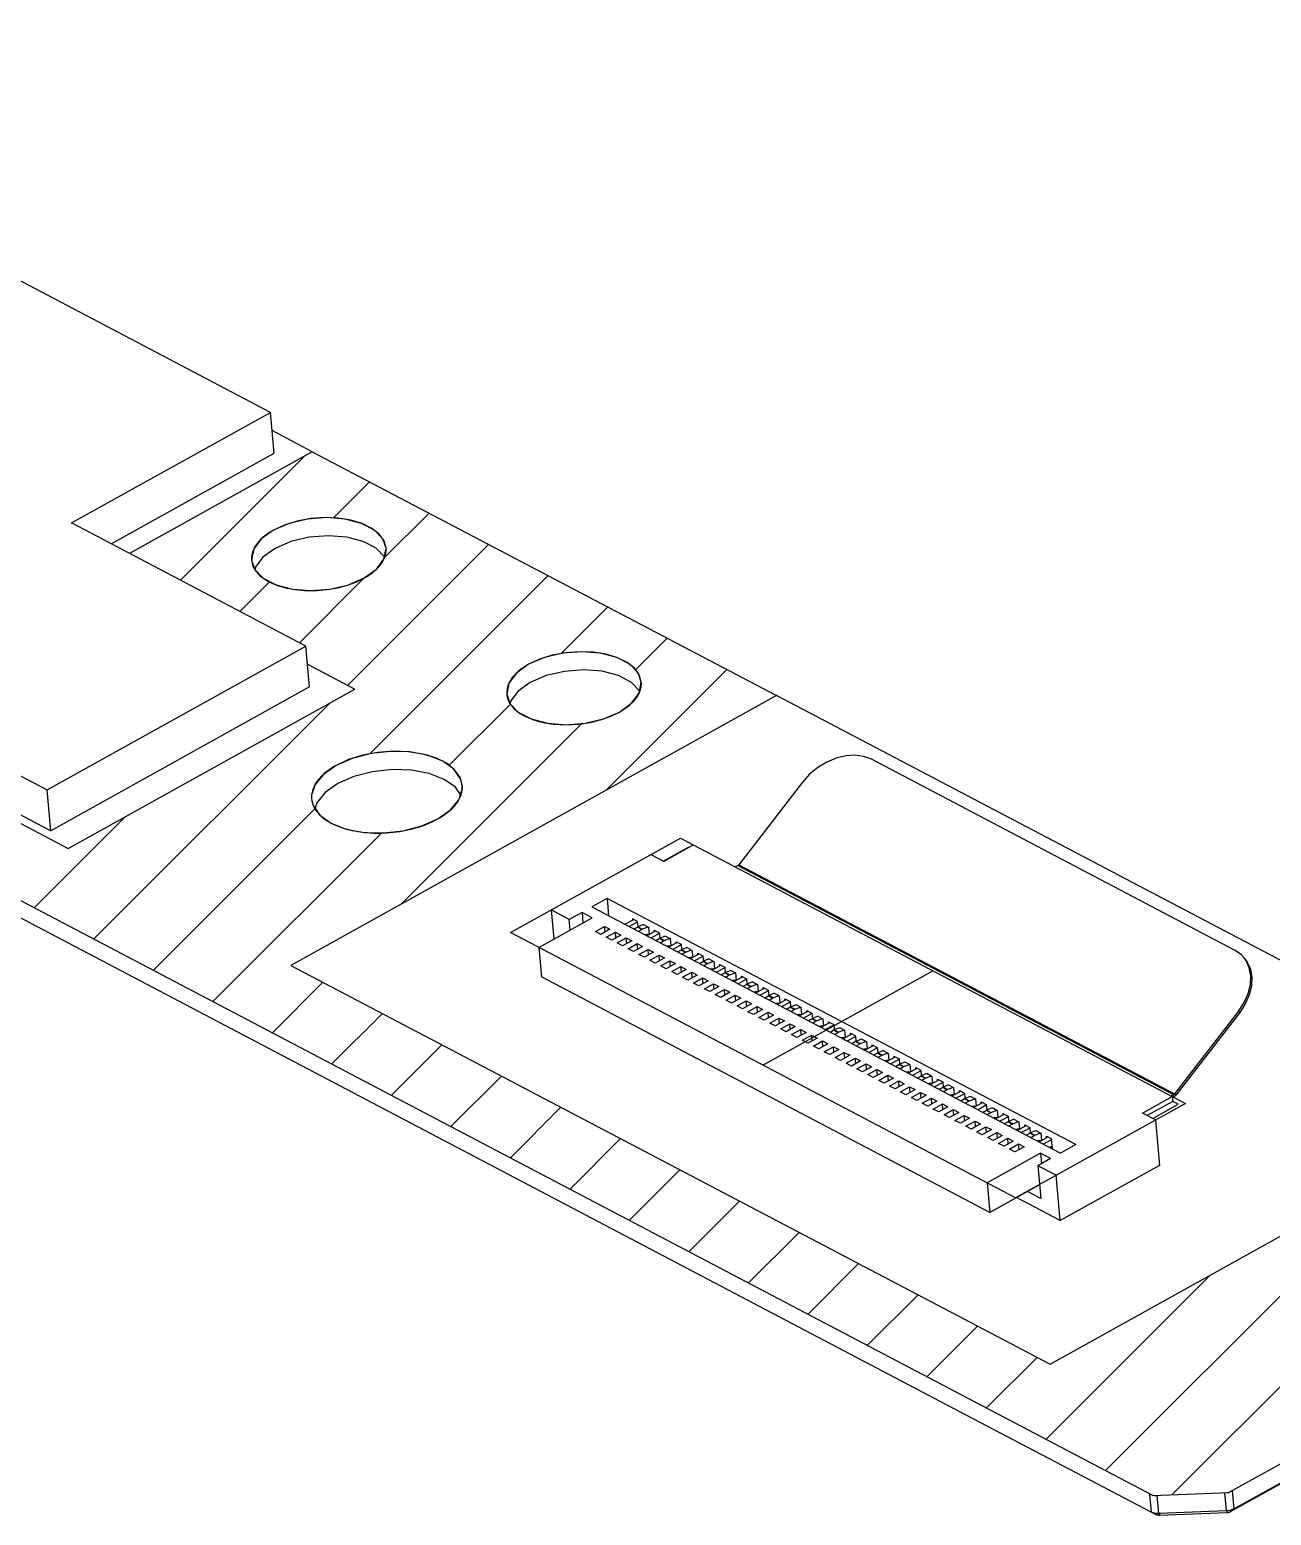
# Model space of a CAD drawing. Header units: millimetres. Extents: x 0 to 594, y 0 to 420.
# Drawn here: x 416.31 to 439.28, y 201.28 to 228.79 of the extents above; entities that cross this region are included whole.
import ezdxf

# ---------------------------------------------------------------- set-up
doc = ezdxf.new("R2010")
doc.units = ezdxf.units.MM
doc.header["$LTSCALE"] = 32.67
doc.layers.add('ASSEM_MEM', color=7, linetype='CONTINUOUS')

msp = doc.modelspace()

# ---------------------------------------------------------------- linework, layer by layer
at = {"layer": 'ASSEM_MEM', "color": 7, "linetype": 'CONTINUOUS'}
for p, q in [((420.765, 221.702), (407.288, 228.786)), ((437.092, 201.646), (393.717, 224.443)), ((398.819, 224.076), (416.632, 214.713)), ((398.269, 223.484), (417.024, 213.627)), ((398.887, 223.319), (416.701, 213.956)), ((396.101, 222.87), (433.761, 203.076)), ((417.083, 219.654), (420.765, 221.702)), ((420.834, 220.945), (420.765, 221.702)), ((421.538, 220.973), (420.796, 221.363)), ((417.818, 219.268), (420.834, 220.945)), ((421.538, 220.973), (418.155, 219.091)), ((419.099, 218.595), (421.401, 220.896)), ((421.538, 220.973), (430.126, 216.459)), ((421.934, 219.75), (422.6, 220.415)), ((422.878, 219.013), (423.701, 219.836)), ((421.419, 217.375), (417.083, 219.654)), ((420.819, 219.519), (420.594, 219.357)), ((422.191, 216.647), (424.802, 219.258)), ((420.625, 219.02), (420.486, 218.835)), ((420.85, 219.182), (420.625, 219.02)), ((422.864, 218.981), (422.869, 218.993)), ((420.469, 218.802), (420.473, 218.796)), ((420.486, 218.835), (420.477, 218.791)), ((422.607, 215.383), (425.903, 218.679)), ((420.2, 218.016), (420.746, 218.562)), ((421.302, 217.437), (422.5, 218.635)), ((426.143, 217.239), (427.005, 218.1)), ((416.632, 214.713), (421.419, 217.375)), ((421.488, 216.618), (421.419, 217.375)), ((427.523, 216.938), (428.106, 217.521)), ((421.45, 217.037), (422.326, 216.576)), ((425.542, 217.037), (425.316, 216.875)), ((426.968, 214.703), (429.207, 216.942)), ((421.488, 216.618), (416.701, 213.956)), ((417.024, 213.627), (422.326, 216.576)), ((430.126, 216.459), (421.142, 211.463)), ((425.347, 216.538), (425.208, 216.353)), ((425.572, 216.7), (425.347, 216.538)), ((427.586, 216.499), (427.591, 216.511)), ((444.175, 209.075), (430.126, 216.459)), ((417.492, 211.947), (421.862, 216.317)), ((424.073, 215.169), (425.204, 216.299)), ((425.191, 216.32), (425.195, 216.314)), ((425.208, 216.353), (425.199, 216.309)), ((423.183, 212.598), (426.522, 215.937)), ((421.98, 215.165), (421.745, 215)), ((438.606, 211.746), (431.884, 215.279)), ((430.612, 214.857), (429.429, 213.327)), ((416.701, 213.956), (416.632, 214.713)), ((424.283, 214.628), (424.191, 214.76)), ((418.593, 211.369), (421.587, 214.362)), ((421.621, 214.475), (421.589, 214.376)), ((416.391, 212.526), (418.077, 214.212)), ((419.694, 210.79), (422.818, 213.914)), ((425.207, 212.071), (428.351, 213.82)), ((428.351, 213.82), (437.695, 208.909)), ((428.041, 213.386), (427.799, 213.513)), ((428.03, 213.391), (428.501, 213.653)), ((428.593, 213.693), (428.041, 213.386)), ((428.512, 213.647), (428.501, 213.653)), ((429.411, 213.311), (429.366, 213.287)), ((429.411, 213.311), (437.477, 209.072)), ((429.429, 213.327), (437.495, 209.088)), ((426.994, 212.701), (426.714, 212.546)), ((435.665, 208.144), (426.994, 212.701)), ((426.994, 212.701), (427.022, 212.383)), ((425.731, 211.796), (426.718, 212.344)), ((426.294, 212.312), (425.958, 212.489)), ((425.958, 212.489), (426.007, 211.949)), ((426.53, 212.443), (426.294, 212.312)), ((426.718, 212.344), (426.53, 212.443)), ((426.53, 212.443), (426.547, 212.249)), ((426.714, 212.546), (435.385, 207.988)), ((427.557, 212.277), (427.463, 212.326)), ((427.463, 212.326), (427.465, 212.302)), ((434.551, 207.16), (425.207, 212.071)), ((426.312, 212.118), (426.294, 212.312)), ((426.777, 212.09), (426.947, 212.184)), ((426.878, 212.037), (426.777, 212.09)), ((427.047, 212.131), (426.878, 212.037)), ((426.947, 212.184), (427.047, 212.131)), ((426.956, 212.08), (426.947, 212.184)), ((426.979, 211.984), (427.148, 212.078)), ((427.148, 212.078), (427.249, 212.025)), ((427.158, 211.974), (427.148, 212.078)), ((427.324, 212.225), (427.487, 212.314)), ((427.558, 212.266), (427.404, 212.183)), ((427.492, 212.137), (427.554, 212.171)), ((427.635, 212.129), (427.554, 212.171)), ((427.566, 212.176), (427.557, 212.277)), ((427.67, 212.218), (427.564, 212.176)), ((427.645, 212.134), (427.564, 212.176)), ((427.573, 212.094), (427.635, 212.129)), ((427.645, 212.134), (427.751, 212.175)), ((427.665, 212.22), (427.759, 212.171)), ((427.665, 212.22), (427.665, 212.216)), ((427.727, 212.013), (427.89, 212.102)), ((427.759, 212.171), (427.771, 212.037)), ((427.961, 212.054), (427.808, 211.971)), ((427.866, 212.114), (427.96, 212.065)), ((427.869, 212.09), (427.866, 212.114)), ((427.96, 212.065), (427.97, 211.964)), ((425.731, 211.796), (425.781, 211.249)), ((427.08, 211.931), (426.979, 211.984)), ((427.249, 212.025), (427.08, 211.931)), ((427.181, 211.878), (427.35, 211.972)), ((427.281, 211.825), (427.181, 211.878)), ((427.451, 211.919), (427.281, 211.825)), ((427.35, 211.972), (427.451, 211.919)), ((427.359, 211.868), (427.35, 211.972)), ((427.382, 211.772), (427.552, 211.866)), ((427.652, 211.813), (427.483, 211.719)), ((427.552, 211.866), (427.652, 211.813)), ((427.561, 211.763), (427.552, 211.866)), ((427.704, 212.03), (427.699, 212.028)), ((427.736, 212.036), (427.704, 212.03)), ((427.727, 212.034), (427.739, 212.02)), ((427.761, 212.032), (427.736, 212.036)), ((427.758, 212.03), (427.75, 212.034)), ((427.895, 211.925), (427.957, 211.959)), ((428.038, 211.917), (427.957, 211.959)), ((428.074, 212.006), (427.968, 211.964)), ((428.048, 211.922), (427.968, 211.964)), ((427.976, 211.882), (428.038, 211.917)), ((428.048, 211.922), (428.154, 211.963)), ((428.068, 212.008), (428.162, 211.959)), ((428.068, 212.004), (428.068, 212.008)), ((428.107, 211.818), (428.103, 211.816)), ((428.139, 211.824), (428.107, 211.818)), ((428.13, 211.801), (428.294, 211.89)), ((428.13, 211.822), (428.143, 211.808)), ((428.164, 211.82), (428.139, 211.824)), ((428.161, 211.818), (428.154, 211.822)), ((428.162, 211.959), (428.174, 211.825)), ((428.365, 211.842), (428.211, 211.759)), ((428.27, 211.902), (428.364, 211.853)), ((428.272, 211.878), (428.27, 211.902)), ((428.364, 211.853), (428.373, 211.752)), ((428.477, 211.794), (428.371, 211.752)), ((428.471, 211.797), (428.565, 211.747)), ((428.472, 211.792), (428.471, 211.797)), ((427.483, 211.719), (427.382, 211.772)), ((427.584, 211.666), (427.753, 211.76)), ((427.685, 211.613), (427.584, 211.666)), ((427.854, 211.707), (427.685, 211.613)), ((427.753, 211.76), (427.854, 211.707)), ((427.763, 211.657), (427.753, 211.76)), ((427.786, 211.56), (427.955, 211.654)), ((427.886, 211.507), (427.786, 211.56)), ((428.056, 211.601), (427.886, 211.507)), ((427.955, 211.654), (428.056, 211.601)), ((427.964, 211.551), (427.955, 211.654)), ((427.987, 211.454), (428.157, 211.548)), ((428.157, 211.548), (428.257, 211.495)), ((428.166, 211.445), (428.157, 211.548)), ((428.299, 211.713), (428.361, 211.747)), ((428.441, 211.705), (428.361, 211.747)), ((428.452, 211.71), (428.371, 211.752)), ((428.379, 211.67), (428.441, 211.705)), ((428.452, 211.71), (428.558, 211.751)), ((428.51, 211.606), (428.506, 211.604)), ((428.543, 211.612), (428.51, 211.606)), ((428.533, 211.61), (428.546, 211.596)), ((428.534, 211.589), (428.697, 211.678)), ((428.568, 211.608), (428.543, 211.612)), ((428.564, 211.606), (428.557, 211.61)), ((428.565, 211.747), (428.578, 211.613)), ((428.768, 211.63), (428.614, 211.547)), ((428.673, 211.69), (428.767, 211.641)), ((428.675, 211.666), (428.673, 211.69)), ((428.702, 211.501), (428.764, 211.535)), ((428.845, 211.493), (428.764, 211.535)), ((428.767, 211.641), (428.776, 211.54)), ((428.88, 211.582), (428.774, 211.54)), ((428.855, 211.498), (428.774, 211.54)), ((428.855, 211.498), (428.961, 211.539)), ((428.875, 211.585), (428.969, 211.535)), ((428.875, 211.58), (428.875, 211.585)), ((428.969, 211.535), (428.981, 211.401)), ((438.817, 211.552), (438.776, 211.609)), ((421.142, 211.463), (435.191, 204.079)), ((434.076, 206.889), (425.781, 211.249)), ((428.088, 211.401), (427.987, 211.454)), ((428.257, 211.495), (428.088, 211.401)), ((428.189, 211.348), (428.358, 211.442)), ((428.29, 211.295), (428.189, 211.348)), ((428.459, 211.389), (428.29, 211.295)), ((428.358, 211.442), (428.459, 211.389)), ((428.368, 211.339), (428.358, 211.442)), ((428.391, 211.242), (428.56, 211.336)), ((428.491, 211.189), (428.391, 211.242)), ((428.661, 211.283), (428.491, 211.189)), ((428.56, 211.336), (428.661, 211.283)), ((428.569, 211.233), (428.56, 211.336)), ((428.592, 211.136), (428.762, 211.23)), ((428.762, 211.23), (428.862, 211.177)), ((428.771, 211.127), (428.762, 211.23)), ((428.783, 211.458), (428.845, 211.493)), ((428.914, 211.394), (428.909, 211.392)), ((428.946, 211.4), (428.914, 211.394)), ((428.937, 211.377), (429.1, 211.466)), ((428.937, 211.398), (428.949, 211.384)), ((428.971, 211.396), (428.946, 211.4)), ((428.968, 211.394), (428.96, 211.398)), ((429.171, 211.418), (429.018, 211.335)), ((429.076, 211.478), (429.17, 211.429)), ((429.079, 211.454), (429.076, 211.478)), ((429.105, 211.289), (429.167, 211.323)), ((429.248, 211.281), (429.167, 211.323)), ((429.17, 211.429), (429.18, 211.328)), ((429.283, 211.37), (429.178, 211.328)), ((429.258, 211.286), (429.178, 211.328)), ((429.186, 211.246), (429.248, 211.281)), ((429.258, 211.286), (429.364, 211.327)), ((429.278, 211.373), (429.372, 211.323)), ((429.278, 211.368), (429.278, 211.373)), ((429.34, 211.165), (429.503, 211.254)), ((429.372, 211.323), (429.384, 211.189)), ((429.48, 211.266), (429.574, 211.217)), ((429.482, 211.242), (429.48, 211.266)), ((429.879, 209.616), (433.023, 211.364)), ((420.796, 210.211), (421.736, 211.151)), ((428.693, 211.083), (428.592, 211.136)), ((428.862, 211.177), (428.693, 211.083)), ((428.794, 211.03), (428.963, 211.124)), ((428.895, 210.977), (428.794, 211.03)), ((429.064, 211.071), (428.895, 210.977)), ((428.963, 211.124), (429.064, 211.071)), ((428.973, 211.021), (428.963, 211.124)), ((428.996, 210.924), (429.165, 211.018)), ((429.266, 210.965), (429.096, 210.871)), ((429.165, 211.018), (429.266, 210.965)), ((429.174, 210.915), (429.165, 211.018)), ((429.317, 211.182), (429.313, 211.18)), ((429.349, 211.189), (429.317, 211.182)), ((429.34, 211.186), (429.353, 211.172)), ((429.374, 211.184), (429.349, 211.189)), ((429.371, 211.182), (429.364, 211.186)), ((429.575, 211.206), (429.421, 211.123)), ((429.509, 211.077), (429.571, 211.111)), ((429.651, 211.069), (429.571, 211.111)), ((429.574, 211.217), (429.583, 211.116)), ((429.687, 211.158), (429.581, 211.116)), ((429.662, 211.074), (429.581, 211.116)), ((429.589, 211.034), (429.651, 211.069)), ((429.662, 211.074), (429.767, 211.115)), ((429.681, 211.161), (429.775, 211.111)), ((429.682, 211.156), (429.681, 211.161)), ((429.72, 210.97), (429.716, 210.968)), ((429.753, 210.977), (429.72, 210.97)), ((429.743, 210.975), (429.756, 210.96)), ((429.744, 210.953), (429.907, 211.042)), ((429.778, 210.972), (429.753, 210.977)), ((429.774, 210.97), (429.767, 210.974)), ((429.775, 211.111), (429.788, 210.977)), ((429.978, 210.994), (429.824, 210.911)), ((429.883, 211.054), (429.977, 211.005)), ((429.885, 211.03), (429.883, 211.054)), ((429.977, 211.005), (429.986, 210.904)), ((429.096, 210.871), (428.996, 210.924)), ((429.197, 210.818), (429.367, 210.912)), ((429.298, 210.765), (429.197, 210.818)), ((429.467, 210.859), (429.298, 210.765)), ((429.367, 210.912), (429.467, 210.859)), ((429.376, 210.809), (429.367, 210.912)), ((429.399, 210.712), (429.568, 210.806)), ((429.5, 210.659), (429.399, 210.712)), ((429.669, 210.753), (429.5, 210.659)), ((429.568, 210.806), (429.669, 210.753)), ((429.578, 210.703), (429.568, 210.806)), ((429.601, 210.606), (429.77, 210.7)), ((429.77, 210.7), (429.871, 210.647)), ((429.779, 210.597), (429.77, 210.7)), ((429.912, 210.865), (429.974, 210.899)), ((430.055, 210.857), (429.974, 210.899)), ((430.09, 210.946), (429.984, 210.904)), ((430.065, 210.862), (429.984, 210.904)), ((429.993, 210.822), (430.055, 210.857)), ((430.065, 210.862), (430.171, 210.903)), ((430.085, 210.949), (430.179, 210.899)), ((430.085, 210.944), (430.085, 210.949)), ((430.124, 210.758), (430.119, 210.756)), ((430.156, 210.765), (430.124, 210.758)), ((430.147, 210.741), (430.31, 210.83)), ((430.147, 210.763), (430.159, 210.748)), ((430.181, 210.76), (430.156, 210.765)), ((430.178, 210.758), (430.17, 210.762)), ((430.179, 210.899), (430.191, 210.765)), ((430.381, 210.782), (430.228, 210.699)), ((430.286, 210.842), (430.38, 210.793)), ((430.289, 210.818), (430.286, 210.842)), ((430.315, 210.653), (430.377, 210.687)), ((430.458, 210.645), (430.377, 210.687)), ((430.38, 210.793), (430.39, 210.692)), ((430.493, 210.734), (430.388, 210.692)), ((430.468, 210.65), (430.388, 210.692)), ((430.468, 210.65), (430.574, 210.691)), ((430.488, 210.737), (430.582, 210.687)), ((430.488, 210.732), (430.488, 210.737)), ((430.582, 210.687), (430.594, 210.553)), ((421.897, 209.632), (422.837, 210.572)), ((429.701, 210.553), (429.601, 210.606)), ((429.871, 210.647), (429.701, 210.553)), ((429.802, 210.5), (429.972, 210.594)), ((429.903, 210.447), (429.802, 210.5)), ((430.072, 210.541), (429.903, 210.447)), ((429.972, 210.594), (430.072, 210.541)), ((429.981, 210.491), (429.972, 210.594)), ((430.004, 210.394), (430.173, 210.488)), ((430.274, 210.435), (430.105, 210.341)), ((430.173, 210.488), (430.274, 210.435)), ((430.183, 210.385), (430.173, 210.488)), ((430.396, 210.61), (430.458, 210.645)), ((430.527, 210.546), (430.522, 210.544)), ((430.559, 210.553), (430.527, 210.546)), ((430.55, 210.529), (430.713, 210.618)), ((430.55, 210.551), (430.563, 210.536)), ((430.584, 210.548), (430.559, 210.553)), ((430.581, 210.546), (430.574, 210.55)), ((430.785, 210.57), (430.631, 210.487)), ((430.69, 210.63), (430.784, 210.581)), ((430.692, 210.606), (430.69, 210.63)), ((430.719, 210.441), (430.781, 210.475)), ((430.861, 210.433), (430.781, 210.475)), ((430.784, 210.581), (430.793, 210.48)), ((430.897, 210.522), (430.791, 210.48)), ((430.872, 210.438), (430.791, 210.48)), ((430.799, 210.398), (430.861, 210.433)), ((430.872, 210.438), (430.977, 210.479)), ((430.891, 210.525), (430.985, 210.475)), ((430.892, 210.52), (430.891, 210.525)), ((430.954, 210.317), (431.117, 210.406)), ((430.985, 210.475), (430.998, 210.341)), ((431.093, 210.418), (431.187, 210.369)), ((431.095, 210.394), (431.093, 210.418)), ((438.678, 210.617), (437.495, 209.088)), ((438.7, 210.591), (437.517, 209.061)), ((438.678, 210.617), (438.7, 210.591)), ((430.105, 210.341), (430.004, 210.394)), ((430.206, 210.288), (430.375, 210.382)), ((430.306, 210.235), (430.206, 210.288)), ((430.476, 210.329), (430.306, 210.235)), ((430.375, 210.382), (430.476, 210.329)), ((430.384, 210.279), (430.375, 210.382)), ((430.407, 210.182), (430.577, 210.276)), ((430.508, 210.129), (430.407, 210.182)), ((430.677, 210.223), (430.508, 210.129)), ((430.577, 210.276), (430.677, 210.223)), ((430.586, 210.173), (430.577, 210.276)), ((430.609, 210.076), (430.778, 210.17)), ((430.778, 210.17), (430.879, 210.117)), ((430.788, 210.067), (430.778, 210.17)), ((430.93, 210.334), (430.926, 210.332)), ((430.963, 210.341), (430.93, 210.334)), ((430.953, 210.339), (430.966, 210.324)), ((430.988, 210.336), (430.963, 210.341)), ((430.984, 210.334), (430.977, 210.338)), ((431.188, 210.358), (431.034, 210.275)), ((431.122, 210.229), (431.184, 210.263)), ((431.265, 210.221), (431.184, 210.263)), ((431.187, 210.369), (431.196, 210.268)), ((431.3, 210.31), (431.194, 210.268)), ((431.275, 210.226), (431.194, 210.268)), ((431.203, 210.186), (431.265, 210.221)), ((431.275, 210.226), (431.381, 210.267)), ((431.295, 210.313), (431.389, 210.263)), ((431.295, 210.308), (431.295, 210.313)), ((431.366, 210.129), (431.334, 210.122)), ((431.357, 210.105), (431.52, 210.194)), ((431.357, 210.127), (431.369, 210.112)), ((431.391, 210.124), (431.366, 210.129)), ((431.388, 210.122), (431.38, 210.126)), ((431.389, 210.263), (431.401, 210.129)), ((431.591, 210.146), (431.438, 210.063)), ((431.496, 210.206), (431.59, 210.157)), ((431.498, 210.182), (431.496, 210.206)), ((431.59, 210.157), (431.6, 210.056)), ((422.998, 209.053), (423.938, 209.993)), ((430.71, 210.023), (430.609, 210.076)), ((430.879, 210.117), (430.71, 210.023)), ((430.811, 209.97), (430.98, 210.064)), ((430.911, 209.917), (430.811, 209.97)), ((431.081, 210.011), (430.911, 209.917)), ((430.98, 210.064), (431.081, 210.011)), ((430.989, 209.961), (430.98, 210.064)), ((431.012, 209.864), (431.182, 209.958)), ((431.113, 209.811), (431.012, 209.864)), ((431.282, 209.905), (431.113, 209.811)), ((431.182, 209.958), (431.282, 209.905)), ((431.191, 209.855), (431.182, 209.958)), ((431.214, 209.758), (431.383, 209.852)), ((431.334, 210.122), (431.329, 210.12)), ((431.383, 209.852), (431.484, 209.799)), ((431.393, 209.749), (431.383, 209.852)), ((431.525, 210.017), (431.587, 210.051)), ((431.668, 210.009), (431.587, 210.051)), ((431.703, 210.098), (431.598, 210.056)), ((431.678, 210.014), (431.598, 210.056)), ((431.606, 209.974), (431.668, 210.009)), ((431.678, 210.014), (431.784, 210.055)), ((431.698, 210.101), (431.792, 210.051)), ((431.698, 210.096), (431.698, 210.101)), ((431.737, 209.91), (431.732, 209.908)), ((431.769, 209.917), (431.737, 209.91)), ((431.76, 209.893), (431.923, 209.982)), ((431.76, 209.915), (431.773, 209.9)), ((431.794, 209.912), (431.769, 209.917)), ((431.791, 209.91), (431.784, 209.914)), ((431.792, 210.051), (431.804, 209.917)), ((431.995, 209.934), (431.841, 209.851)), ((431.9, 209.994), (431.994, 209.945)), ((431.902, 209.97), (431.9, 209.994)), ((431.994, 209.945), (432.003, 209.844)), ((432.107, 209.886), (432.001, 209.844)), ((432.101, 209.889), (432.195, 209.839)), ((432.102, 209.884), (432.101, 209.889)), ((431.315, 209.705), (431.214, 209.758)), ((431.484, 209.799), (431.315, 209.705)), ((431.416, 209.652), (431.585, 209.746)), ((431.516, 209.599), (431.416, 209.652)), ((431.686, 209.693), (431.516, 209.599)), ((431.585, 209.746), (431.686, 209.693)), ((431.594, 209.643), (431.585, 209.746)), ((431.617, 209.546), (431.787, 209.64)), ((431.887, 209.588), (431.718, 209.493)), ((431.787, 209.64), (431.887, 209.588)), ((431.796, 209.537), (431.787, 209.64)), ((431.929, 209.805), (431.991, 209.839)), ((432.071, 209.797), (431.991, 209.839)), ((432.082, 209.802), (432.001, 209.844)), ((432.009, 209.762), (432.071, 209.797)), ((432.082, 209.802), (432.187, 209.843)), ((432.14, 209.698), (432.136, 209.696)), ((432.173, 209.705), (432.14, 209.698)), ((432.163, 209.703), (432.176, 209.688)), ((432.164, 209.681), (432.327, 209.77)), ((432.198, 209.7), (432.173, 209.705)), ((432.194, 209.698), (432.187, 209.702)), ((432.195, 209.839), (432.208, 209.705)), ((432.398, 209.722), (432.244, 209.639)), ((432.303, 209.782), (432.397, 209.733)), ((432.305, 209.758), (432.303, 209.782)), ((432.332, 209.593), (432.394, 209.627)), ((432.475, 209.585), (432.394, 209.627)), ((432.397, 209.733), (432.406, 209.632)), ((432.51, 209.674), (432.404, 209.632)), ((432.485, 209.59), (432.404, 209.632)), ((432.413, 209.55), (432.475, 209.585)), ((432.485, 209.59), (432.591, 209.631)), ((432.505, 209.677), (432.599, 209.627)), ((432.505, 209.672), (432.505, 209.677)), ((432.599, 209.627), (432.611, 209.493)), ((424.099, 208.474), (425.039, 209.414)), ((431.718, 209.493), (431.617, 209.546)), ((431.819, 209.44), (431.988, 209.535)), ((431.92, 209.387), (431.819, 209.44)), ((432.089, 209.482), (431.92, 209.387)), ((431.988, 209.535), (432.089, 209.482)), ((431.998, 209.431), (431.988, 209.535)), ((432.021, 209.334), (432.19, 209.429)), ((432.121, 209.281), (432.021, 209.334)), ((432.291, 209.376), (432.121, 209.281)), ((432.19, 209.429), (432.291, 209.376)), ((432.199, 209.325), (432.19, 209.429)), ((432.222, 209.228), (432.392, 209.323)), ((432.392, 209.323), (432.492, 209.27)), ((432.401, 209.219), (432.392, 209.323)), ((432.544, 209.486), (432.539, 209.484)), ((432.576, 209.493), (432.544, 209.486)), ((432.567, 209.469), (432.73, 209.558)), ((432.567, 209.491), (432.579, 209.476)), ((432.601, 209.488), (432.576, 209.493)), ((432.598, 209.486), (432.59, 209.49)), ((432.801, 209.51), (432.648, 209.427)), ((432.706, 209.57), (432.8, 209.521)), ((432.708, 209.546), (432.706, 209.57)), ((432.735, 209.381), (432.797, 209.415)), ((432.878, 209.373), (432.797, 209.415)), ((432.8, 209.521), (432.809, 209.42)), ((432.913, 209.462), (432.808, 209.42)), ((432.888, 209.378), (432.808, 209.42)), ((432.816, 209.338), (432.878, 209.373)), ((432.888, 209.378), (432.994, 209.419)), ((432.908, 209.465), (433.002, 209.415)), ((432.908, 209.46), (432.908, 209.465)), ((432.97, 209.257), (433.133, 209.346)), ((433.002, 209.415), (433.014, 209.281)), ((433.11, 209.359), (433.204, 209.309)), ((433.112, 209.334), (433.11, 209.359)), ((433.204, 209.309), (433.213, 209.208)), ((432.323, 209.175), (432.222, 209.228)), ((432.492, 209.27), (432.323, 209.175)), ((432.424, 209.122), (432.593, 209.217)), ((432.525, 209.069), (432.424, 209.122)), ((432.694, 209.164), (432.525, 209.069)), ((432.593, 209.217), (432.694, 209.164)), ((432.603, 209.113), (432.593, 209.217)), ((432.626, 209.016), (432.795, 209.111)), ((432.896, 209.058), (432.726, 208.963)), ((432.795, 209.111), (432.896, 209.058)), ((432.804, 209.007), (432.795, 209.111)), ((432.947, 209.274), (432.942, 209.272)), ((432.979, 209.281), (432.947, 209.274)), ((432.97, 209.279), (432.983, 209.264)), ((433.004, 209.276), (432.979, 209.281)), ((433.001, 209.274), (432.994, 209.278)), ((433.205, 209.298), (433.051, 209.215)), ((433.139, 209.169), (433.201, 209.203)), ((433.281, 209.161), (433.201, 209.203)), ((433.317, 209.25), (433.211, 209.208)), ((433.292, 209.166), (433.211, 209.208)), ((433.219, 209.126), (433.281, 209.161)), ((433.292, 209.166), (433.397, 209.207)), ((433.311, 209.253), (433.405, 209.203)), ((433.312, 209.248), (433.311, 209.253)), ((433.35, 209.062), (433.346, 209.06)), ((433.383, 209.069), (433.35, 209.062)), ((433.373, 209.067), (433.386, 209.052)), ((433.374, 209.045), (433.537, 209.134)), ((433.408, 209.064), (433.383, 209.069)), ((433.404, 209.062), (433.397, 209.066)), ((433.405, 209.203), (433.417, 209.069)), ((433.608, 209.086), (433.454, 209.003)), ((433.513, 209.147), (433.607, 209.097)), ((433.515, 209.122), (433.513, 209.147)), ((433.607, 209.097), (433.616, 208.996)), ((433.72, 209.038), (433.614, 208.996)), ((433.715, 209.041), (433.809, 208.991)), ((433.715, 209.036), (433.715, 209.041)), ((435.191, 204.079), (444.175, 209.075)), ((436.901, 208.729), (437.453, 209.036)), ((437.477, 209.072), (437.433, 209.047)), ((437.453, 209.036), (437.462, 208.944)), ((437.481, 209.03), (437.455, 209.015)), ((437.481, 209.03), (437.477, 209.072)), ((437.517, 209.061), (437.495, 209.088)), ((425.201, 207.896), (426.141, 208.836)), ((432.726, 208.963), (432.626, 209.016)), ((432.827, 208.91), (432.997, 209.005)), ((432.928, 208.857), (432.827, 208.91)), ((433.097, 208.952), (432.928, 208.857)), ((432.997, 209.005), (433.097, 208.952)), ((433.006, 208.901), (432.997, 209.005)), ((433.029, 208.804), (433.198, 208.899)), ((433.13, 208.751), (433.029, 208.804)), ((433.299, 208.846), (433.13, 208.751)), ((433.198, 208.899), (433.299, 208.846)), ((433.208, 208.795), (433.198, 208.899)), ((433.231, 208.698), (433.4, 208.793)), ((433.4, 208.793), (433.501, 208.74)), ((433.409, 208.689), (433.4, 208.793)), ((433.542, 208.957), (433.604, 208.991)), ((433.685, 208.949), (433.604, 208.991)), ((433.695, 208.954), (433.614, 208.996)), ((433.623, 208.914), (433.685, 208.949)), ((433.695, 208.954), (433.801, 208.995)), ((433.754, 208.85), (433.749, 208.848)), ((433.786, 208.857), (433.754, 208.85)), ((433.777, 208.833), (433.94, 208.922)), ((433.777, 208.855), (433.789, 208.84)), ((433.811, 208.852), (433.786, 208.857)), ((433.808, 208.85), (433.8, 208.854)), ((433.809, 208.991), (433.821, 208.857)), ((434.011, 208.874), (433.858, 208.791)), ((433.916, 208.935), (434.01, 208.885)), ((433.918, 208.91), (433.916, 208.935)), ((433.945, 208.745), (434.007, 208.779)), ((434.088, 208.737), (434.007, 208.779)), ((434.01, 208.885), (434.019, 208.784)), ((434.123, 208.826), (434.018, 208.784)), ((434.098, 208.742), (434.018, 208.784)), ((434.098, 208.742), (434.204, 208.783)), ((434.118, 208.829), (434.212, 208.779)), ((434.118, 208.824), (434.118, 208.829)), ((434.212, 208.779), (434.224, 208.645)), ((437.695, 208.909), (434.551, 207.16)), ((437.462, 208.944), (436.991, 208.682)), ((437.091, 208.629), (437.562, 208.891)), ((437.562, 208.891), (437.462, 208.944)), ((433.331, 208.645), (433.231, 208.698)), ((433.501, 208.74), (433.331, 208.645)), ((433.432, 208.592), (433.602, 208.687)), ((433.533, 208.539), (433.432, 208.592)), ((433.702, 208.634), (433.533, 208.539)), ((433.602, 208.687), (433.702, 208.634)), ((433.611, 208.583), (433.602, 208.687)), ((433.634, 208.486), (433.803, 208.581)), ((433.735, 208.433), (433.634, 208.486)), ((433.904, 208.528), (433.735, 208.433)), ((433.803, 208.581), (433.904, 208.528)), ((433.813, 208.477), (433.803, 208.581)), ((433.836, 208.38), (434.005, 208.475)), ((434.005, 208.475), (434.106, 208.422)), ((434.014, 208.371), (434.005, 208.475)), ((434.026, 208.703), (434.088, 208.737)), ((434.157, 208.638), (434.152, 208.636)), ((434.189, 208.645), (434.157, 208.638)), ((434.18, 208.621), (434.343, 208.71)), ((434.18, 208.643), (434.193, 208.628)), ((434.214, 208.64), (434.189, 208.645)), ((434.211, 208.638), (434.204, 208.642)), ((434.415, 208.662), (434.261, 208.579)), ((434.32, 208.723), (434.414, 208.673)), ((434.322, 208.698), (434.32, 208.723)), ((434.349, 208.533), (434.411, 208.567)), ((434.491, 208.525), (434.411, 208.567)), ((434.414, 208.673), (434.423, 208.572)), ((434.527, 208.614), (434.421, 208.572)), ((434.502, 208.53), (434.421, 208.572)), ((434.429, 208.491), (434.491, 208.525)), ((434.502, 208.53), (434.607, 208.571)), ((434.521, 208.617), (434.615, 208.567)), ((434.522, 208.612), (434.521, 208.617)), ((434.583, 208.409), (434.747, 208.498)), ((434.615, 208.567), (434.627, 208.433)), ((434.723, 208.511), (434.817, 208.461)), ((434.725, 208.486), (434.723, 208.511)), ((437.143, 208.602), (436.901, 208.729)), ((437.143, 208.602), (437.219, 207.761)), ((426.302, 207.317), (427.242, 208.257)), ((433.936, 208.327), (433.836, 208.38)), ((434.106, 208.422), (433.936, 208.327)), ((434.037, 208.274), (434.207, 208.369)), ((434.138, 208.221), (434.037, 208.274)), ((434.307, 208.316), (434.138, 208.221)), ((434.207, 208.369), (434.307, 208.316)), ((434.216, 208.265), (434.207, 208.369)), ((434.239, 208.168), (434.408, 208.263)), ((434.509, 208.21), (434.34, 208.115)), ((434.408, 208.263), (434.509, 208.21)), ((434.418, 208.159), (434.408, 208.263)), ((434.56, 208.426), (434.556, 208.424)), ((434.593, 208.433), (434.56, 208.426)), ((434.583, 208.431), (434.596, 208.416)), ((434.618, 208.428), (434.593, 208.433)), ((434.614, 208.426), (434.607, 208.43)), ((434.818, 208.451), (434.664, 208.367)), ((434.752, 208.321), (434.814, 208.355)), ((434.895, 208.313), (434.814, 208.355)), ((434.817, 208.461), (434.826, 208.36)), ((434.93, 208.402), (434.824, 208.36)), ((434.905, 208.318), (434.824, 208.36)), ((434.833, 208.279), (434.895, 208.313)), ((434.905, 208.318), (435.011, 208.359)), ((434.925, 208.405), (435.019, 208.355)), ((434.925, 208.405), (434.925, 208.4)), ((434.964, 208.214), (434.959, 208.212)), ((434.996, 208.221), (434.964, 208.214)), ((434.987, 208.197), (435.15, 208.286)), ((434.987, 208.219), (434.999, 208.204)), ((435.021, 208.216), (434.996, 208.221)), ((435.018, 208.214), (435.01, 208.218)), ((435.019, 208.355), (435.031, 208.221)), ((435.221, 208.239), (435.067, 208.155)), ((435.126, 208.299), (435.22, 208.249)), ((435.128, 208.274), (435.126, 208.299)), ((435.237, 208.066), (435.22, 208.249)), ((435.013, 207.985), (434.026, 207.436)), ((434.34, 208.115), (434.239, 208.168)), ((434.441, 208.062), (434.61, 208.157)), ((434.541, 208.009), (434.441, 208.062)), ((434.711, 208.104), (434.541, 208.009)), ((434.61, 208.157), (434.711, 208.104)), ((434.619, 208.053), (434.61, 208.157)), ((435.201, 207.886), (435.013, 207.985)), ((435.013, 207.985), (435.031, 207.791)), ((435.184, 208.094), (435.185, 208.095)), ((435.21, 208.104), (435.185, 208.095)), ((435.201, 208.1), (435.229, 208.07)), ((435.228, 208.103), (435.234, 208.1)), ((435.665, 208.144), (435.385, 207.988)), ((427.403, 206.738), (428.343, 207.678)), ((435.201, 207.886), (434.966, 207.755)), ((435.302, 207.578), (434.966, 207.755)), ((434.966, 207.755), (435.021, 207.149)), ((437.219, 207.761), (435.378, 206.737)), ((436.213, 202.107), (441.936, 207.83)), ((434.026, 207.436), (434.076, 206.889)), ((434.998, 207.402), (434.076, 206.889)), ((435.378, 206.737), (435.302, 207.578)), ((428.505, 206.159), (429.444, 207.099)), ((435.378, 206.737), (434.568, 207.163)), ((435.021, 207.149), (434.775, 207.278)), ((447.338, 206.617), (438.5, 201.702)), ((429.606, 205.58), (430.546, 206.52)), ((438.532, 201.351), (447.247, 206.197)), ((438.592, 201.4), (447.307, 206.246)), ((430.707, 205.002), (431.647, 205.941)), ((435.112, 202.686), (438.151, 205.725)), ((431.808, 204.423), (432.748, 205.363)), ((432.91, 203.844), (433.85, 204.784)), ((437.446, 201.66), (440.319, 204.533)), ((434.011, 203.265), (434.951, 204.205)), ((433.761, 203.076), (437.067, 201.339)), ((437.067, 201.339), (437.036, 201.675)), ((437.092, 201.646), (438.5, 201.702)), ((437.205, 201.313), (437.174, 201.649)), ((438.418, 201.699), (438.448, 201.362)), ((438.561, 201.736), (438.592, 201.4)), ((437.066, 201.338), (437.148, 201.296)), ((437.106, 201.323), (437.067, 201.339)), ((437.154, 201.314), (437.106, 201.323)), ((438.448, 201.362), (437.205, 201.313)), ((437.217, 201.283), (438.461, 201.332)), ((438.5, 201.368), (438.448, 201.362)), ((438.458, 201.363), (438.461, 201.332)), ((438.511, 201.341), (438.532, 201.351)), ((438.53, 201.376), (438.532, 201.351)), ((437.147, 201.307), (437.148, 201.296)), ((437.205, 201.313), (437.154, 201.314)), ((437.191, 201.283), (437.217, 201.283)), ((437.214, 201.314), (437.217, 201.283))]:
    msp.add_line(p, q, dxfattribs=at)
for points in [[(422.904, 219.19), (422.846, 219.359), (422.69, 219.521), (422.451, 219.647), (422.148, 219.726), (421.805, 219.753), (421.45, 219.725), (421.113, 219.645), (420.819, 219.519)], [(422.904, 219.19), (422.867, 219.322), (422.778, 219.445), (422.642, 219.554), (422.464, 219.642), (422.253, 219.706), (422.016, 219.743), (421.764, 219.753), (421.508, 219.734), (421.258, 219.687), (421.025, 219.614), (420.819, 219.519)], [(420.819, 219.519), (420.778, 219.495), (420.736, 219.469), (420.697, 219.441), (420.659, 219.413), (420.624, 219.384), (420.589, 219.352)], [(420.518, 219.272), (420.483, 219.222), (420.455, 219.171), (420.434, 219.119), (420.42, 219.067), (420.414, 219.016), (420.415, 218.964)], [(420.594, 219.357), (420.455, 219.172), (420.415, 218.964)], [(420.589, 219.352), (420.576, 219.339), (420.563, 219.326), (420.551, 219.313), (420.539, 219.299), (420.528, 219.286), (420.518, 219.272)], [(422.873, 219.027), (422.721, 219.185), (422.482, 219.31), (422.178, 219.39), (421.836, 219.417), (421.481, 219.389), (421.143, 219.309), (420.85, 219.182)], [(420.415, 218.964), (420.473, 218.795), (420.629, 218.633), (420.868, 218.508), (421.171, 218.428), (421.514, 218.401), (421.869, 218.429), (422.206, 218.509), (422.5, 218.635)], [(420.415, 218.964), (420.418, 218.939), (420.424, 218.911), (420.431, 218.884), (420.441, 218.857), (420.453, 218.83), (420.469, 218.802)], [(422.5, 218.635), (422.725, 218.798), (422.864, 218.982), (422.904, 219.19)], [(422.78, 218.855), (422.796, 218.875), (422.812, 218.895), (422.826, 218.916), (422.839, 218.937), (422.853, 218.96), (422.864, 218.981)], [(422.869, 218.993), (422.872, 219), (422.876, 219.009), (422.88, 219.018), (422.883, 219.028), (422.886, 219.037), (422.89, 219.049)], [(422.89, 219.049), (422.896, 219.073), (422.901, 219.096), (422.904, 219.12), (422.906, 219.143), (422.906, 219.167), (422.904, 219.19)], [(420.473, 218.796), (420.474, 218.793), (420.477, 218.789), (420.478, 218.787), (420.481, 218.783), (420.482, 218.781), (420.485, 218.776)], [(420.485, 218.776), (420.501, 218.755), (420.517, 218.735), (420.535, 218.715), (420.555, 218.695), (420.576, 218.676), (420.598, 218.657)], [(420.598, 218.657), (420.603, 218.653), (420.607, 218.65), (420.612, 218.646), (420.617, 218.642), (420.621, 218.639), (420.629, 218.633)], [(422.5, 218.635), (422.541, 218.659), (422.583, 218.686), (422.62, 218.711), (422.657, 218.739), (422.69, 218.766), (422.725, 218.797)], [(422.725, 218.797), (422.733, 218.806), (422.742, 218.814), (422.753, 218.825), (422.761, 218.834), (422.771, 218.845), (422.78, 218.855)], [(420.629, 218.633), (420.661, 218.611), (420.699, 218.587), (420.736, 218.567), (420.778, 218.546), (420.822, 218.526), (420.867, 218.508)], [(420.867, 218.508), (420.912, 218.492), (420.962, 218.476), (421.009, 218.463), (421.062, 218.449), (421.116, 218.438), (421.17, 218.428)], [(421.17, 218.428), (421.222, 218.42), (421.28, 218.413), (421.334, 218.408), (421.393, 218.404), (421.453, 218.402), (421.512, 218.401)], [(421.512, 218.401), (421.569, 218.402), (421.629, 218.404), (421.686, 218.408), (421.747, 218.413), (421.807, 218.42), (421.867, 218.429)], [(421.867, 218.429), (421.923, 218.438), (421.982, 218.449), (422.036, 218.461), (422.094, 218.476), (422.15, 218.492), (422.206, 218.509)], [(422.206, 218.509), (422.256, 218.526), (422.309, 218.546), (422.36, 218.567), (422.406, 218.588), (422.454, 218.611), (422.5, 218.635)], [(425.542, 217.037), (425.501, 217.013), (425.459, 216.987), (425.419, 216.959), (425.381, 216.931), (425.346, 216.902), (425.311, 216.87)], [(427.627, 216.708), (427.568, 216.877), (427.413, 217.039), (427.173, 217.165), (426.87, 217.244), (426.527, 217.271), (426.173, 217.243), (425.835, 217.163), (425.542, 217.037)], [(427.627, 216.708), (427.589, 216.84), (427.5, 216.963), (427.364, 217.072), (427.187, 217.16), (426.975, 217.224), (426.738, 217.261), (426.486, 217.271), (426.23, 217.252), (425.98, 217.205), (425.748, 217.132), (425.542, 217.037)], [(425.24, 216.79), (425.205, 216.74), (425.177, 216.689), (425.156, 216.637), (425.142, 216.585), (425.136, 216.534), (425.137, 216.482)], [(425.316, 216.875), (425.177, 216.69), (425.137, 216.482)], [(425.311, 216.87), (425.298, 216.857), (425.286, 216.844), (425.273, 216.831), (425.262, 216.817), (425.251, 216.804), (425.24, 216.79)], [(427.595, 216.545), (427.443, 216.703), (427.204, 216.828), (426.901, 216.908), (426.558, 216.935), (426.203, 216.907), (425.865, 216.827), (425.572, 216.7)], [(425.137, 216.482), (425.195, 216.313), (425.351, 216.151), (425.59, 216.026), (425.894, 215.946), (426.236, 215.919), (426.591, 215.947), (426.929, 216.027), (427.222, 216.153)], [(425.137, 216.482), (425.14, 216.457), (425.146, 216.429), (425.154, 216.402), (425.164, 216.375), (425.176, 216.348), (425.191, 216.32)], [(427.222, 216.153), (427.447, 216.316), (427.586, 216.5), (427.627, 216.708)], [(427.502, 216.373), (427.519, 216.393), (427.534, 216.413), (427.548, 216.434), (427.562, 216.455), (427.575, 216.478), (427.586, 216.499)], [(427.591, 216.511), (427.594, 216.518), (427.598, 216.527), (427.602, 216.536), (427.605, 216.546), (427.609, 216.555), (427.612, 216.567)], [(427.612, 216.567), (427.618, 216.591), (427.623, 216.614), (427.626, 216.638), (427.628, 216.661), (427.628, 216.685), (427.627, 216.708)], [(425.195, 216.314), (425.196, 216.311), (425.199, 216.307), (425.2, 216.305), (425.203, 216.301), (425.205, 216.299), (425.208, 216.294)], [(425.208, 216.294), (425.223, 216.273), (425.24, 216.253), (425.258, 216.233), (425.277, 216.213), (425.298, 216.194), (425.32, 216.175)], [(425.32, 216.175), (425.325, 216.171), (425.329, 216.168), (425.334, 216.164), (425.339, 216.16), (425.344, 216.157), (425.351, 216.151)], [(427.222, 216.153), (427.263, 216.177), (427.305, 216.204), (427.342, 216.229), (427.38, 216.257), (427.413, 216.284), (427.447, 216.315)], [(427.447, 216.315), (427.456, 216.324), (427.464, 216.332), (427.475, 216.343), (427.483, 216.352), (427.493, 216.363), (427.502, 216.373)], [(425.351, 216.151), (425.384, 216.129), (425.421, 216.105), (425.458, 216.085), (425.5, 216.064), (425.544, 216.044), (425.59, 216.026)], [(425.59, 216.026), (425.634, 216.01), (425.684, 215.994), (425.731, 215.981), (425.784, 215.967), (425.838, 215.956), (425.892, 215.946)], [(425.892, 215.946), (425.945, 215.938), (426.002, 215.931), (426.056, 215.926), (426.116, 215.922), (426.175, 215.92), (426.235, 215.919)], [(426.235, 215.919), (426.291, 215.92), (426.352, 215.922), (426.408, 215.926), (426.469, 215.931), (426.53, 215.938), (426.589, 215.947)], [(426.589, 215.947), (426.645, 215.956), (426.704, 215.967), (426.758, 215.979), (426.816, 215.994), (426.873, 216.01), (426.928, 216.027)], [(426.928, 216.027), (426.978, 216.044), (427.031, 216.064), (427.082, 216.085), (427.128, 216.106), (427.176, 216.129), (427.222, 216.153)], [(424.315, 214.797), (424.273, 214.944), (424.173, 215.083), (424.021, 215.204), (423.822, 215.303), (423.585, 215.374), (423.32, 215.416), (423.038, 215.427), (422.751, 215.406), (422.471, 215.353), (422.21, 215.272), (421.98, 215.165)], [(424.315, 214.797), (424.284, 214.919), (424.16, 215.096), (423.952, 215.244), (423.673, 215.352), (423.343, 215.414), (422.984, 215.425), (422.621, 215.385), (422.279, 215.296), (421.98, 215.165)], [(431.884, 215.279), (431.741, 215.333), (431.581, 215.355), (431.409, 215.345), (431.233, 215.302), (431.058, 215.228), (430.892, 215.127), (430.742, 215.001), (430.612, 214.857)], [(421.98, 215.165), (421.934, 215.138), (421.887, 215.109), (421.842, 215.078), (421.8, 215.046), (421.761, 215.014), (421.722, 214.978)], [(424.191, 214.76), (423.982, 214.907), (423.703, 215.016), (423.374, 215.078), (423.015, 215.089), (422.652, 215.049), (422.309, 214.96), (422.01, 214.828)], [(421.745, 215), (421.59, 214.812), (421.526, 214.615), (421.526, 214.544)], [(421.722, 214.978), (421.66, 214.912), (421.607, 214.84), (421.567, 214.768), (421.541, 214.694), (421.527, 214.62), (421.526, 214.544)], [(422.01, 214.828), (421.775, 214.663), (421.621, 214.475)], [(421.526, 214.544), (421.557, 214.421), (421.681, 214.244), (421.89, 214.097), (422.168, 213.988), (422.498, 213.926), (422.857, 213.915), (423.22, 213.955), (423.563, 214.044), (423.862, 214.176)], [(421.526, 214.544), (421.529, 214.523), (421.532, 214.502), (421.537, 214.482), (421.543, 214.461), (421.549, 214.441), (421.557, 214.421)], [(423.862, 214.176), (424.097, 214.341), (424.251, 214.529), (424.315, 214.726), (424.315, 214.797)], [(424.2, 214.452), (424.207, 214.462), (424.217, 214.474), (424.226, 214.487), (424.234, 214.5), (424.242, 214.513), (424.251, 214.527)], [(424.251, 214.527), (424.258, 214.54), (424.265, 214.553), (424.271, 214.566), (424.277, 214.58), (424.282, 214.593), (424.288, 214.607)], [(424.288, 214.607), (424.289, 214.61), (424.291, 214.615), (424.293, 214.62), (424.295, 214.626), (424.296, 214.631), (424.299, 214.639)], [(424.299, 214.639), (424.302, 214.652), (424.306, 214.665), (424.309, 214.681), (424.311, 214.694), (424.314, 214.71), (424.315, 214.725)], [(424.315, 214.725), (424.316, 214.735), (424.316, 214.749), (424.317, 214.759), (424.316, 214.772), (424.316, 214.783), (424.315, 214.797)], [(421.557, 214.421), (421.558, 214.419), (421.56, 214.414), (421.563, 214.409), (421.565, 214.404), (421.567, 214.399), (421.571, 214.391)], [(421.571, 214.391), (421.572, 214.389), (421.575, 214.384), (421.577, 214.379), (421.58, 214.374), (421.583, 214.369), (421.587, 214.362)], [(421.587, 214.362), (421.599, 214.343), (421.612, 214.324), (421.628, 214.303), (421.643, 214.285), (421.662, 214.264), (421.681, 214.245)], [(423.862, 214.176), (423.904, 214.2), (423.945, 214.225), (423.987, 214.254), (424.024, 214.28), (424.061, 214.31), (424.096, 214.34)], [(424.096, 214.34), (424.114, 214.357), (424.134, 214.376), (424.15, 214.393), (424.168, 214.413), (424.183, 214.431), (424.2, 214.452)], [(421.681, 214.245), (421.683, 214.243), (421.687, 214.239), (421.69, 214.236), (421.694, 214.232), (421.697, 214.23), (421.702, 214.225)], [(421.702, 214.225), (421.727, 214.204), (421.755, 214.181), (421.786, 214.159), (421.818, 214.138), (421.851, 214.118), (421.888, 214.098)], [(421.888, 214.098), (421.928, 214.077), (421.974, 214.057), (422.018, 214.039), (422.067, 214.02), (422.114, 214.005), (422.167, 213.989)], [(422.167, 213.989), (422.217, 213.976), (422.272, 213.963), (422.324, 213.952), (422.382, 213.942), (422.437, 213.934), (422.498, 213.926)], [(423.218, 213.955), (423.275, 213.966), (423.336, 213.979), (423.391, 213.993), (423.45, 214.009), (423.504, 214.025), (423.561, 214.043)], [(423.561, 214.043), (423.613, 214.062), (423.667, 214.083), (423.716, 214.103), (423.767, 214.127), (423.813, 214.149), (423.862, 214.176)], [(422.498, 213.926), (422.554, 213.921), (422.611, 213.917), (422.673, 213.914), (422.731, 213.913), (422.794, 213.913), (422.856, 213.915)], [(422.856, 213.915), (422.914, 213.918), (422.972, 213.922), (423.036, 213.928), (423.094, 213.935), (423.156, 213.944), (423.218, 213.955)], [(429.429, 213.327), (429.423, 213.321), (429.417, 213.316), (429.411, 213.311)], [(427.564, 212.176), (427.561, 212.175), (427.557, 212.173), (427.554, 212.171)], [(427.635, 212.129), (427.638, 212.131), (427.642, 212.132), (427.645, 212.134)], [(427.968, 211.964), (427.964, 211.963), (427.961, 211.961), (427.957, 211.959)], [(428.038, 211.917), (428.041, 211.919), (428.045, 211.92), (428.048, 211.922)], [(428.371, 211.752), (428.368, 211.751), (428.364, 211.749), (428.361, 211.747)], [(428.441, 211.705), (428.445, 211.707), (428.448, 211.708), (428.452, 211.71)], [(428.774, 211.54), (428.771, 211.539), (428.767, 211.537), (428.764, 211.535)], [(438.776, 211.609), (438.725, 211.662), (438.606, 211.746)], [(438.678, 210.617), (438.782, 210.775), (438.857, 210.941), (438.898, 211.108), (438.905, 211.269), (438.878, 211.419), (438.817, 211.552)], [(438.798, 211.583), (438.839, 211.525), (438.9, 211.393), (438.927, 211.243), (438.92, 211.081), (438.878, 210.915), (438.804, 210.749), (438.7, 210.591)], [(428.845, 211.493), (428.848, 211.495), (428.852, 211.496), (428.855, 211.498)], [(429.178, 211.328), (429.174, 211.327), (429.171, 211.325), (429.167, 211.323)], [(429.248, 211.281), (429.251, 211.283), (429.255, 211.284), (429.258, 211.286)], [(429.581, 211.116), (429.578, 211.115), (429.574, 211.113), (429.571, 211.111)], [(429.651, 211.069), (429.655, 211.071), (429.658, 211.072), (429.662, 211.074)], [(429.984, 210.904), (429.981, 210.903), (429.977, 210.901), (429.974, 210.899)], [(430.055, 210.857), (430.058, 210.859), (430.062, 210.86), (430.065, 210.862)], [(430.388, 210.692), (430.384, 210.691), (430.381, 210.689), (430.377, 210.687)], [(430.458, 210.645), (430.461, 210.647), (430.465, 210.648), (430.468, 210.65)], [(430.791, 210.48), (430.788, 210.479), (430.784, 210.477), (430.781, 210.475)], [(430.861, 210.433), (430.865, 210.435), (430.868, 210.436), (430.872, 210.438)], [(431.194, 210.268), (431.191, 210.267), (431.187, 210.265), (431.184, 210.263)], [(431.265, 210.221), (431.268, 210.223), (431.271, 210.224), (431.275, 210.226)], [(431.598, 210.056), (431.594, 210.055), (431.591, 210.053), (431.587, 210.051)], [(431.668, 210.009), (431.671, 210.011), (431.675, 210.012), (431.678, 210.014)], [(432.001, 209.844), (431.997, 209.843), (431.994, 209.841), (431.991, 209.839)], [(432.071, 209.797), (432.075, 209.799), (432.078, 209.8), (432.082, 209.802)], [(432.404, 209.632), (432.401, 209.631), (432.397, 209.629), (432.394, 209.627)], [(432.475, 209.585), (432.478, 209.587), (432.481, 209.588), (432.485, 209.59)], [(432.808, 209.42), (432.804, 209.419), (432.801, 209.417), (432.797, 209.415)], [(432.878, 209.373), (432.881, 209.375), (432.885, 209.376), (432.888, 209.378)], [(433.211, 209.208), (433.207, 209.207), (433.204, 209.205), (433.201, 209.203)], [(433.281, 209.161), (433.285, 209.163), (433.288, 209.164), (433.292, 209.166)], [(437.477, 209.072), (437.484, 209.076), (437.49, 209.081), (437.495, 209.088)], [(437.481, 209.03), (437.494, 209.038), (437.506, 209.049), (437.517, 209.061)], [(433.614, 208.996), (433.611, 208.995), (433.607, 208.993), (433.604, 208.991)], [(433.685, 208.949), (433.688, 208.951), (433.691, 208.952), (433.695, 208.954)], [(434.018, 208.784), (434.014, 208.783), (434.011, 208.781), (434.007, 208.779)], [(434.088, 208.737), (434.091, 208.739), (434.095, 208.74), (434.098, 208.742)], [(434.421, 208.572), (434.417, 208.571), (434.414, 208.569), (434.411, 208.567)], [(434.491, 208.525), (434.495, 208.527), (434.498, 208.528), (434.502, 208.53)], [(434.824, 208.36), (434.821, 208.359), (434.817, 208.357), (434.814, 208.355)], [(434.895, 208.313), (434.898, 208.315), (434.901, 208.316), (434.905, 208.318)], [(435.234, 208.102), (435.233, 208.102), (435.21, 208.104)], [(437.036, 201.675), (437.076, 201.66), (437.123, 201.651), (437.174, 201.649)], [(438.418, 201.699), (438.47, 201.705), (438.519, 201.717), (438.561, 201.736)], [(437.081, 201.332), (437.078, 201.333), (437.076, 201.334), (437.073, 201.335), (437.071, 201.336), (437.069, 201.337), (437.067, 201.339)], [(437.107, 201.323), (437.102, 201.324), (437.098, 201.326), (437.093, 201.327), (437.089, 201.329), (437.085, 201.33), (437.081, 201.332)], [(437.154, 201.314), (437.146, 201.315), (437.137, 201.316), (437.13, 201.318), (437.122, 201.319), (437.114, 201.321), (437.107, 201.323)], [(438.468, 201.364), (438.465, 201.363), (438.462, 201.363), (438.458, 201.363), (438.455, 201.363), (438.452, 201.362), (438.448, 201.362)], [(438.461, 201.332), (438.487, 201.335), (438.511, 201.341)], [(438.5, 201.368), (438.496, 201.367), (438.49, 201.366), (438.485, 201.366), (438.479, 201.365), (438.474, 201.364), (438.468, 201.364)], [(438.592, 201.4), (438.549, 201.381), (438.5, 201.368)], [(438.549, 201.381), (438.542, 201.378), (438.534, 201.376), (438.526, 201.374), (438.517, 201.372), (438.509, 201.37), (438.5, 201.368)], [(438.592, 201.4), (438.586, 201.396), (438.579, 201.393), (438.572, 201.39), (438.565, 201.387), (438.557, 201.384), (438.549, 201.381)], [(437.148, 201.296), (437.168, 201.288), (437.191, 201.283)], [(437.205, 201.313), (437.197, 201.312), (437.188, 201.312), (437.179, 201.313), (437.171, 201.313), (437.162, 201.313), (437.154, 201.314)]]:
    msp.add_lwpolyline(points, dxfattribs=at)

doc.saveas('drawing.dxf')
